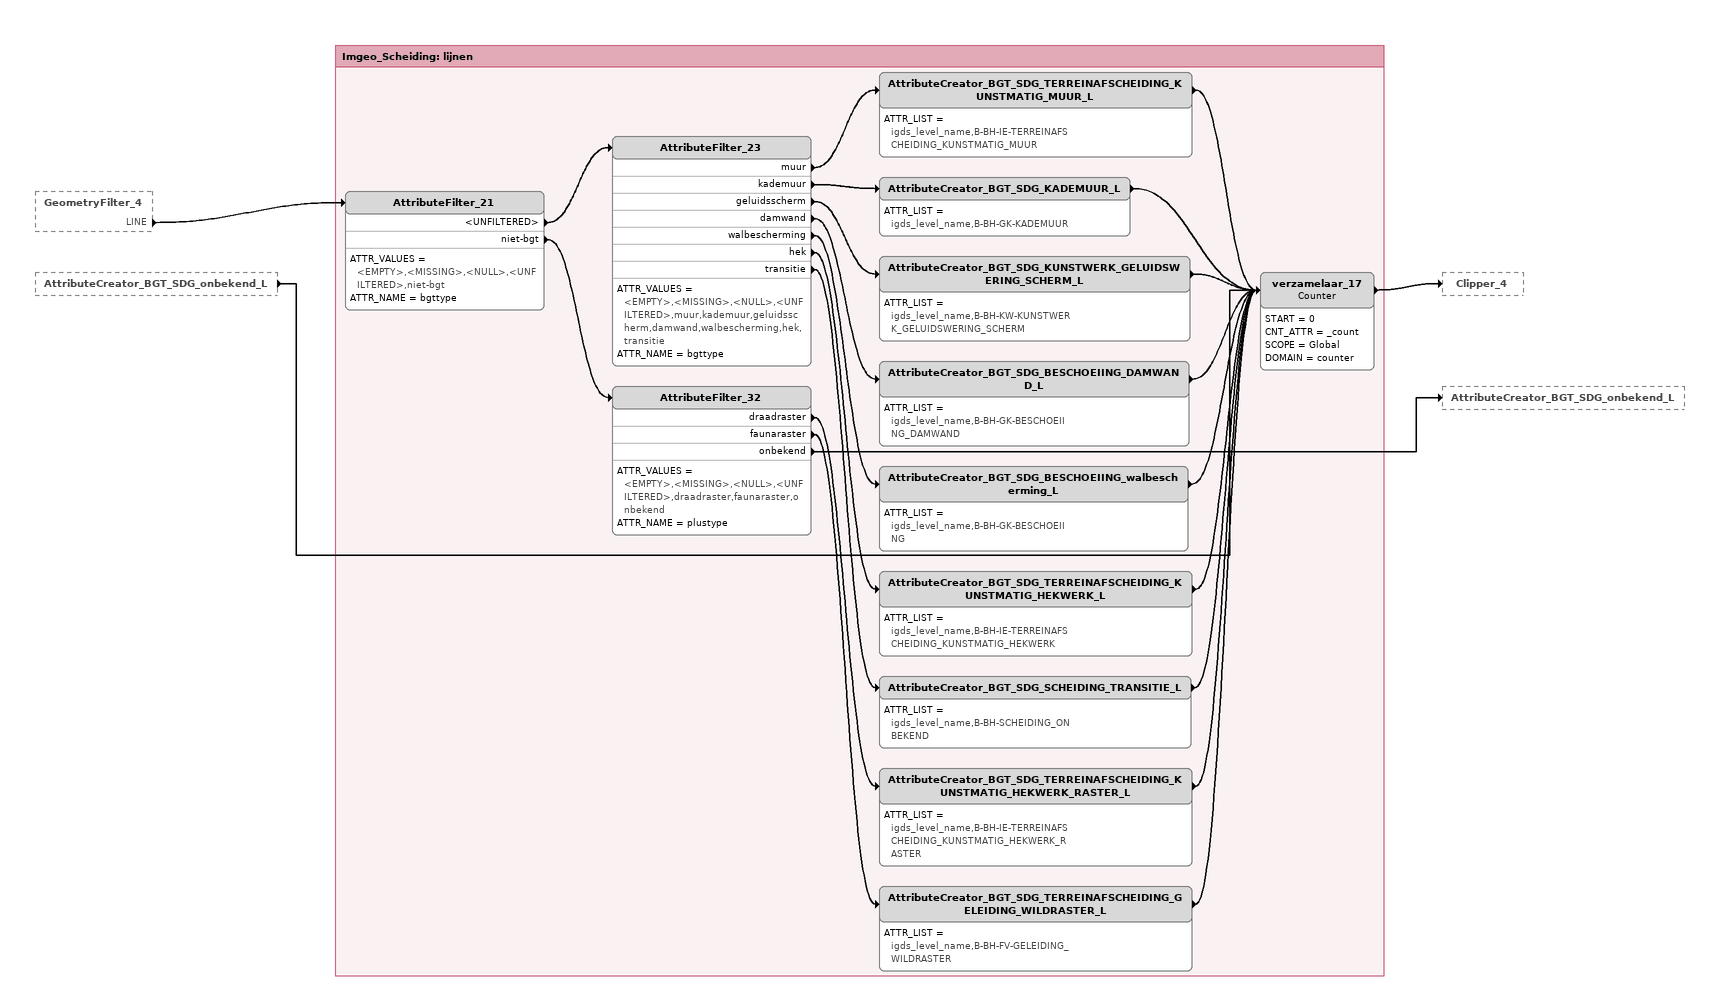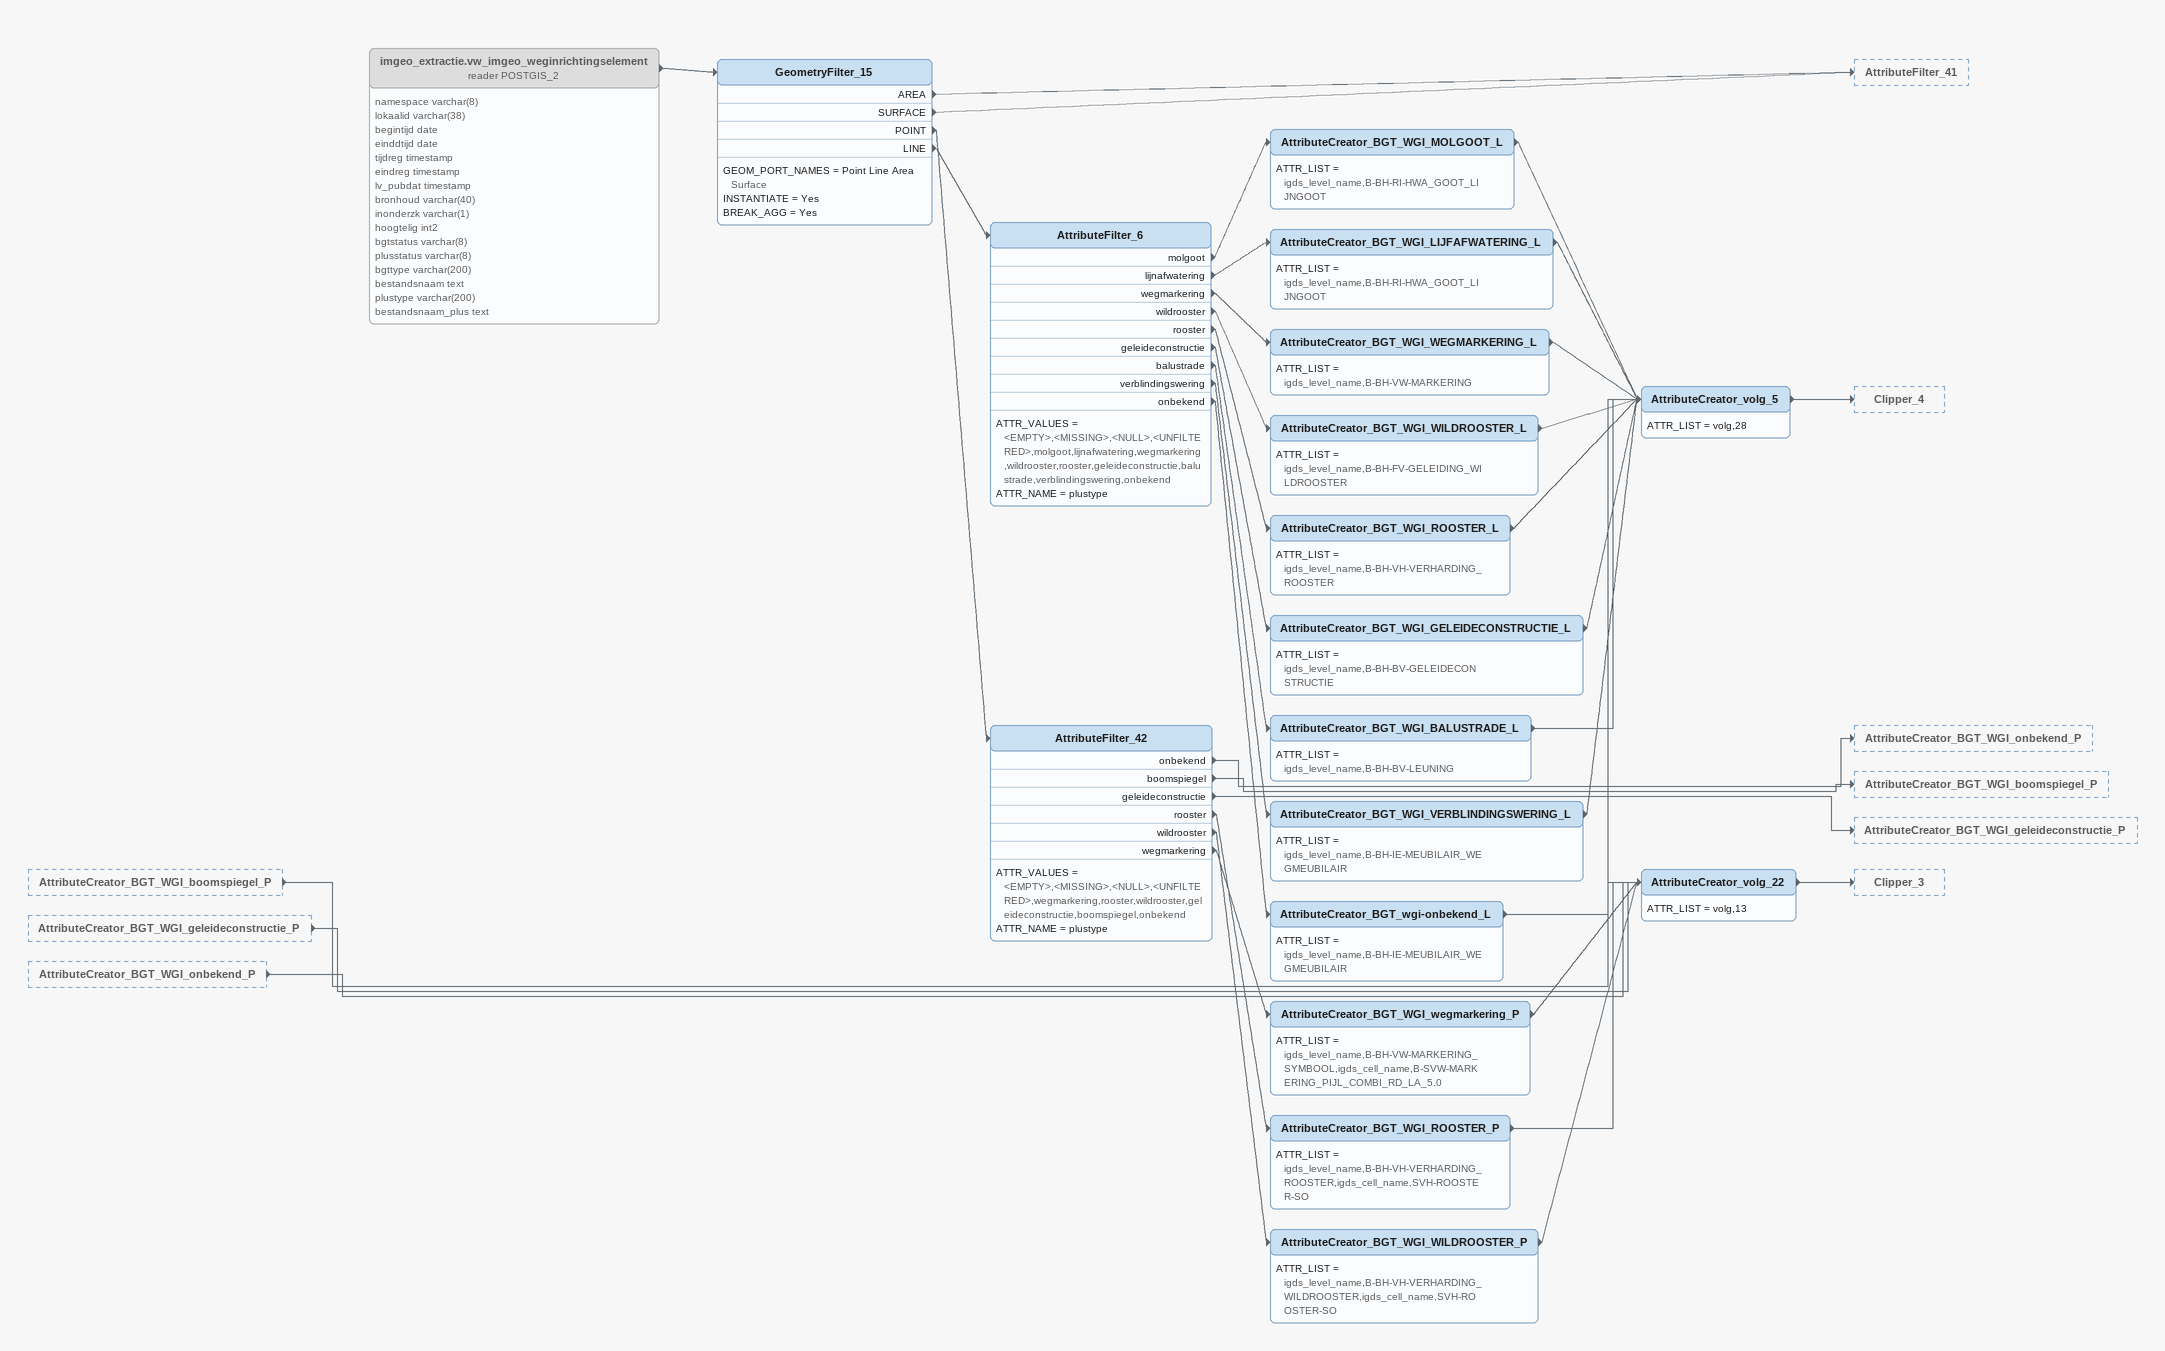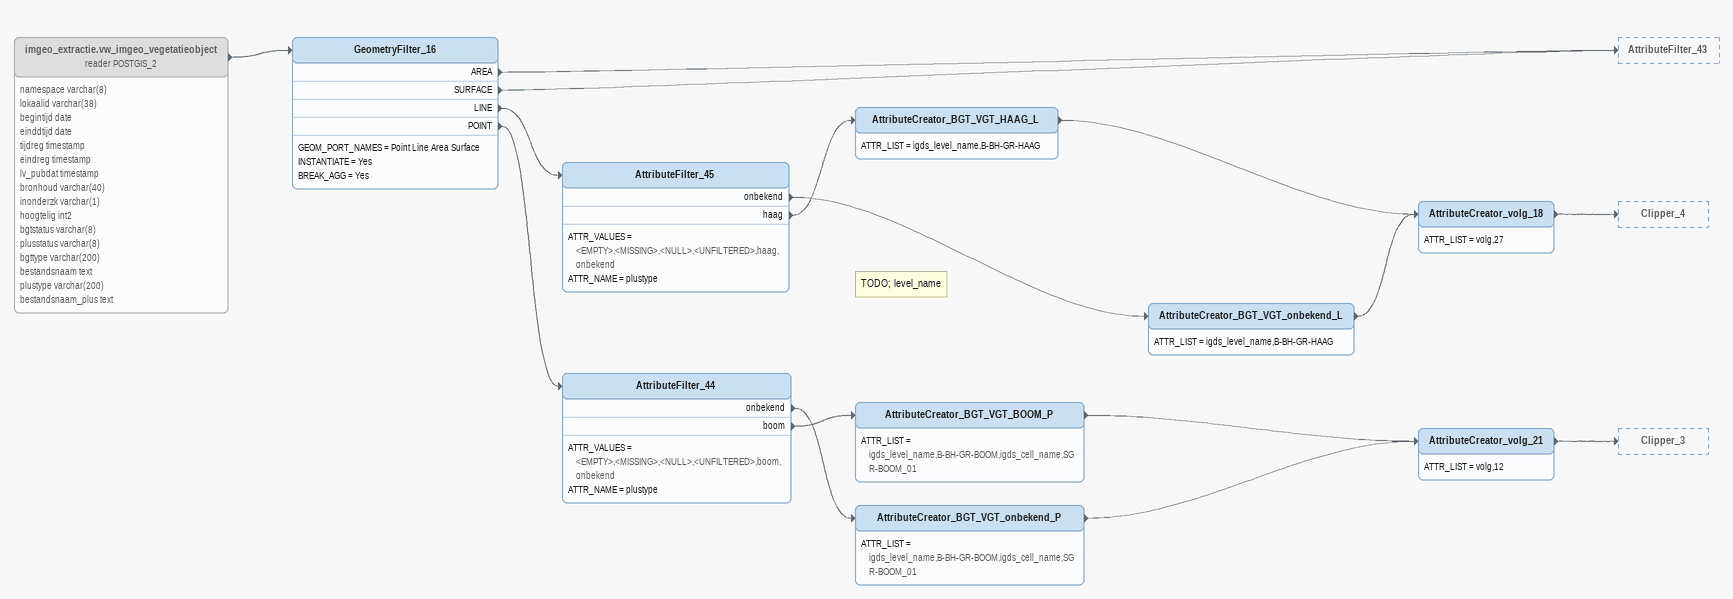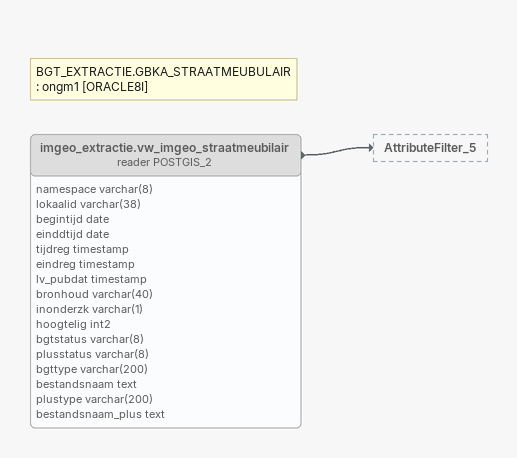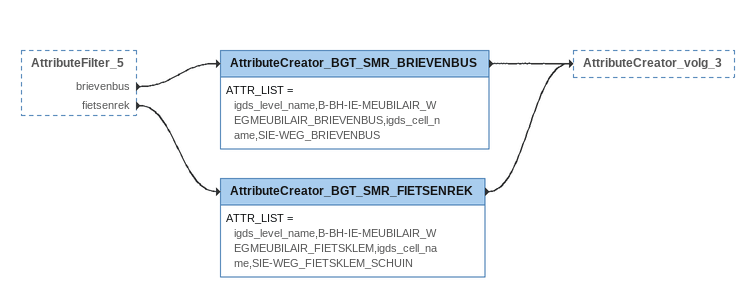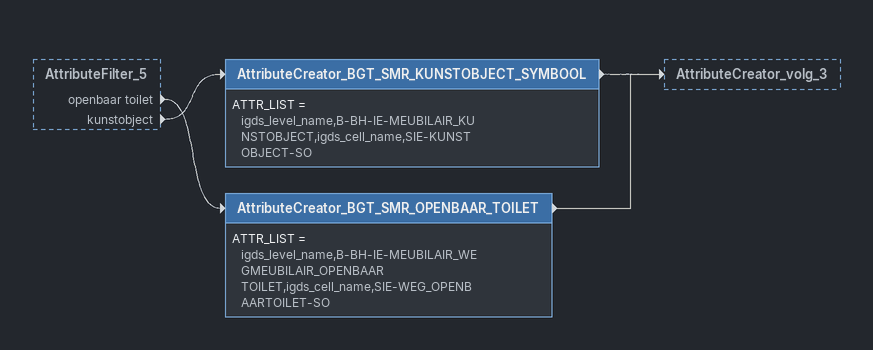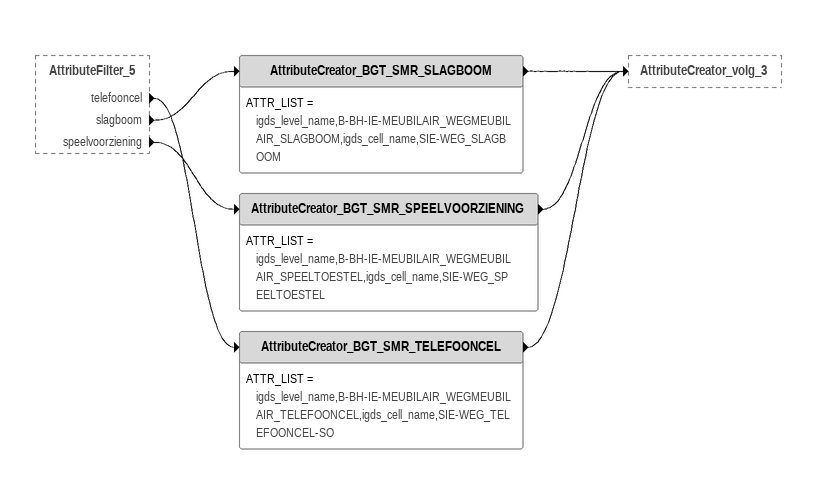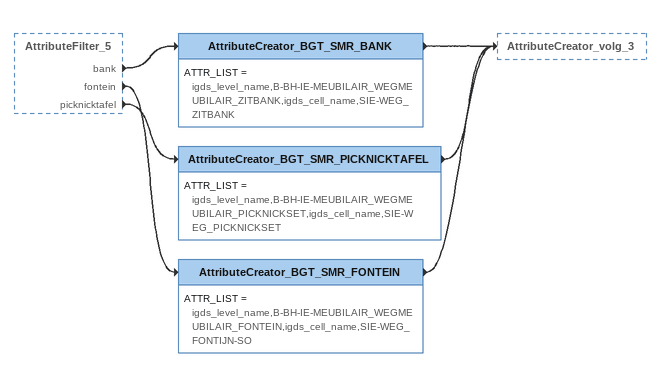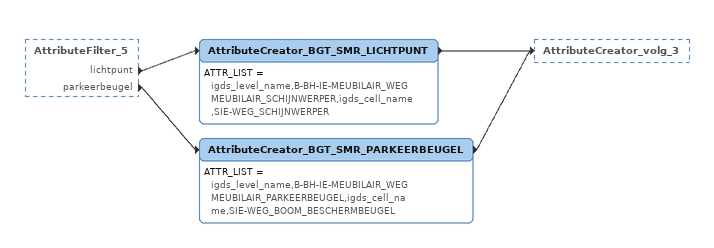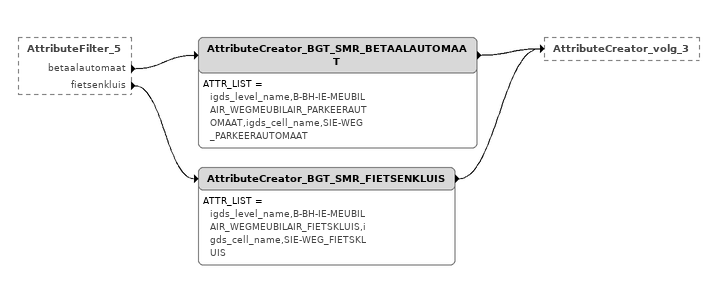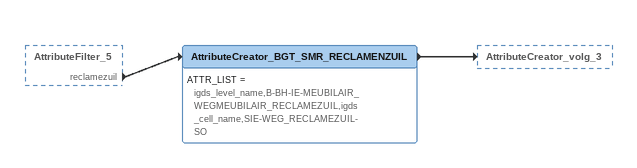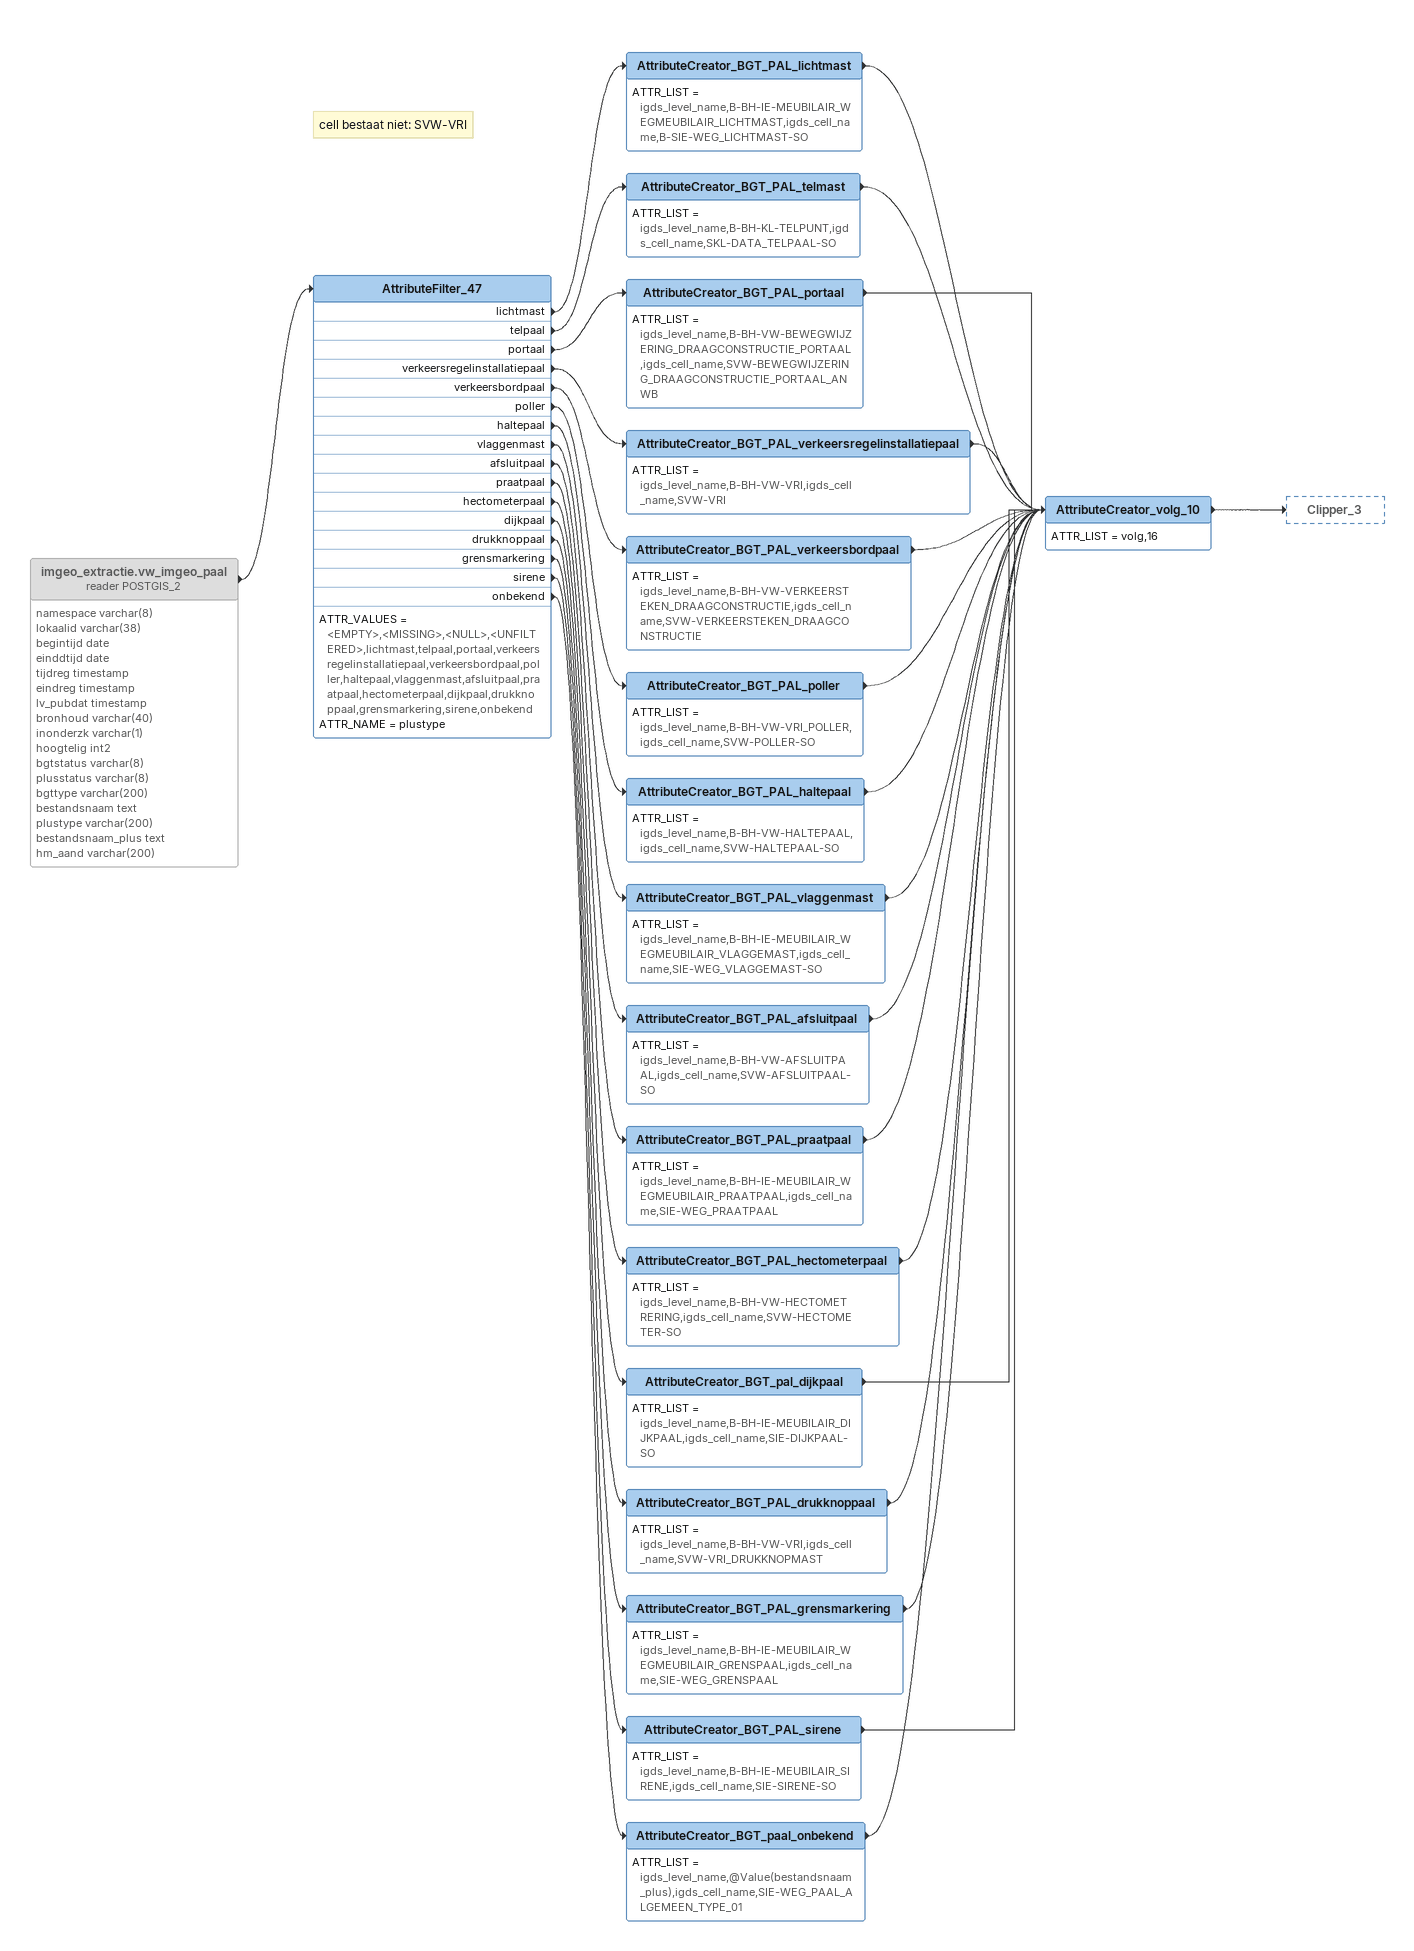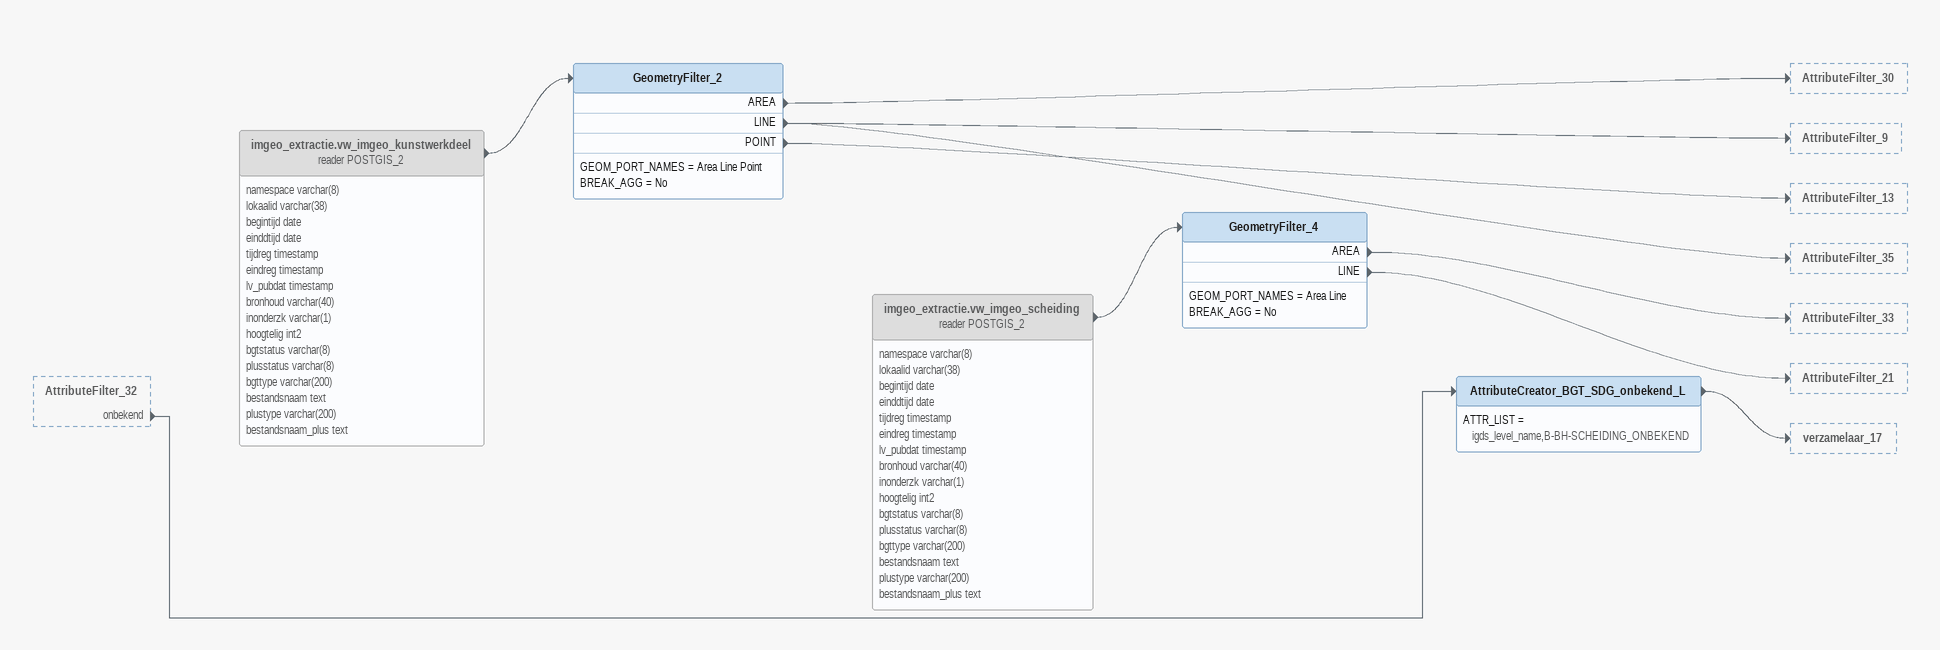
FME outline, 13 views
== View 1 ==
GeometryFilter_4 [outside]
    LINE -> AttributeFilter_21
AttributeCreator_BGT_SDG_onbekend_L [outside]
    -> verzamelaar_17

Bookmark: Imgeo_Scheiding: lijnen
AttributeFilter_21
    ATTR_VALUES = <EMPTY>,<MISSING>,<NULL>,<UNFILTERED>,niet-bgt
    ATTR_NAME = bgttype
    <UNFILTERED> -> AttributeFilter_23
    niet-bgt -> AttributeFilter_32
AttributeFilter_23
    ATTR_VALUES = <EMPTY>,<MISSING>,<NULL>,<UNFILTERED>,muur,kademuur,geluidsscherm,damwand,walbescherming,hek,transitie
    ATTR_NAME = bgttype
    muur -> AttributeCreator_BGT_SDG_TERREINAFSCHEIDING_KUNSTMATIG_MUUR_L
    kademuur -> AttributeCreator_BGT_SDG_KADEMUUR_L
    geluidsscherm -> AttributeCreator_BGT_SDG_KUNSTWERK_GELUIDSWERING_SCHERM_L
    damwand -> AttributeCreator_BGT_SDG_BESCHOEIING_DAMWAND_L
    walbescherming -> AttributeCreator_BGT_SDG_BESCHOEIING_walbescherming_L
    hek -> AttributeCreator_BGT_SDG_TERREINAFSCHEIDING_KUNSTMATIG_HEKWERK_L
    transitie -> AttributeCreator_BGT_SDG_SCHEIDING_TRANSITIE_L
AttributeCreator_BGT_SDG_TERREINAFSCHEIDING_KUNSTMATIG_MUUR_L
    ATTR_LIST = igds_level_name,B-BH-IE-TERREINAFSCHEIDING_KUNSTMATIG_MUUR
    -> verzamelaar_17
AttributeCreator_BGT_SDG_KADEMUUR_L
    ATTR_LIST = igds_level_name,B-BH-GK-KADEMUUR
    -> verzamelaar_17
AttributeCreator_BGT_SDG_KUNSTWERK_GELUIDSWERING_SCHERM_L
    ATTR_LIST = igds_level_name,B-BH-KW-KUNSTWERK_GELUIDSWERING_SCHERM
    -> verzamelaar_17
AttributeCreator_BGT_SDG_BESCHOEIING_DAMWAND_L
    ATTR_LIST = igds_level_name,B-BH-GK-BESCHOEIING_DAMWAND
    -> verzamelaar_17
AttributeCreator_BGT_SDG_BESCHOEIING_walbescherming_L
    ATTR_LIST = igds_level_name,B-BH-GK-BESCHOEIING
    -> verzamelaar_17
AttributeCreator_BGT_SDG_TERREINAFSCHEIDING_KUNSTMATIG_HEKWERK_L
    ATTR_LIST = igds_level_name,B-BH-IE-TERREINAFSCHEIDING_KUNSTMATIG_HEKWERK
    -> verzamelaar_17
AttributeCreator_BGT_SDG_SCHEIDING_TRANSITIE_L
    ATTR_LIST = igds_level_name,B-BH-SCHEIDING_ONBEKEND
    -> verzamelaar_17
AttributeFilter_32
    ATTR_VALUES = <EMPTY>,<MISSING>,<NULL>,<UNFILTERED>,draadraster,faunaraster,onbekend
    ATTR_NAME = plustype
    draadraster -> AttributeCreator_BGT_SDG_TERREINAFSCHEIDING_KUNSTMATIG_HEKWERK_RASTER_L
    faunaraster -> AttributeCreator_BGT_SDG_TERREINAFSCHEIDING_GELEIDING_WILDRASTER_L
    onbekend -> AttributeCreator_BGT_SDG_onbekend_L
AttributeCreator_BGT_SDG_TERREINAFSCHEIDING_KUNSTMATIG_HEKWERK_RASTER_L
    ATTR_LIST = igds_level_name,B-BH-IE-TERREINAFSCHEIDING_KUNSTMATIG_HEKWERK_RASTER
    -> verzamelaar_17
AttributeCreator_BGT_SDG_TERREINAFSCHEIDING_GELEIDING_WILDRASTER_L
    ATTR_LIST = igds_level_name,B-BH-FV-GELEIDING_WILDRASTER
    -> verzamelaar_17
verzamelaar_17: Counter
    START = 0
    CNT_ATTR = _count
    SCOPE = Global
    DOMAIN = counter
    -> Clipper_4

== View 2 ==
AttributeCreator_BGT_WGI_boomspiegel_P [outside]
    -> AttributeCreator_volg_22
AttributeCreator_BGT_WGI_geleideconstructie_P [outside]
    -> AttributeCreator_volg_22
AttributeCreator_BGT_WGI_onbekend_P [outside]
    -> AttributeCreator_volg_22
imgeo_extractie.vw_imgeo_weginrichtingselement (reader POSTGIS_2) [off]
    attributes: namespace varchar(8), lokaalid varchar(38), begintijd date, einddtijd date, tijdreg timestamp, eindreg timestamp, lv_pubdat timestamp, bronhoud varchar(40), inonderzk varchar(1), hoogtelig int2, bgtstatus varchar(8), plusstatus varchar(8), bgttype varchar(200), bestandsnaam text, plustype varchar(200), bestandsnaam_plus text
    -> GeometryFilter_15
GeometryFilter_15
    GEOM_PORT_NAMES = Point Line Area Surface
    INSTANTIATE = Yes
    BREAK_AGG = Yes
    AREA -> AttributeFilter_41
    SURFACE -> AttributeFilter_41
    POINT -> AttributeFilter_42
    LINE -> AttributeFilter_6
AttributeFilter_6
    ATTR_VALUES = <EMPTY>,<MISSING>,<NULL>,<UNFILTERED>,molgoot,lijnafwatering,wegmarkering,wildrooster,rooster,geleideconstructie,balustrade,verblindingswering,onbekend
    ATTR_NAME = plustype
    molgoot -> AttributeCreator_BGT_WGI_MOLGOOT_L
    lijnafwatering -> AttributeCreator_BGT_WGI_LIJFAFWATERING_L
    wegmarkering -> AttributeCreator_BGT_WGI_WEGMARKERING_L
    wildrooster -> AttributeCreator_BGT_WGI_WILDROOSTER_L
    rooster -> AttributeCreator_BGT_WGI_ROOSTER_L
    geleideconstructie -> AttributeCreator_BGT_WGI_GELEIDECONSTRUCTIE_L
    balustrade -> AttributeCreator_BGT_WGI_BALUSTRADE_L
    verblindingswering -> AttributeCreator_BGT_WGI_VERBLINDINGSWERING_L
    onbekend -> AttributeCreator_BGT_wgi-onbekend_L
AttributeCreator_BGT_WGI_MOLGOOT_L
    ATTR_LIST = igds_level_name,B-BH-RI-HWA_GOOT_LIJNGOOT
    -> AttributeCreator_volg_5
AttributeCreator_BGT_WGI_LIJFAFWATERING_L
    ATTR_LIST = igds_level_name,B-BH-RI-HWA_GOOT_LIJNGOOT
    -> AttributeCreator_volg_5
AttributeCreator_BGT_WGI_WEGMARKERING_L
    ATTR_LIST = igds_level_name,B-BH-VW-MARKERING
    -> AttributeCreator_volg_5
AttributeCreator_BGT_WGI_WILDROOSTER_L
    ATTR_LIST = igds_level_name,B-BH-FV-GELEIDING_WILDROOSTER
    -> AttributeCreator_volg_5
AttributeCreator_BGT_WGI_ROOSTER_L
    ATTR_LIST = igds_level_name,B-BH-VH-VERHARDING_ROOSTER
    -> AttributeCreator_volg_5
AttributeCreator_BGT_WGI_GELEIDECONSTRUCTIE_L
    ATTR_LIST = igds_level_name,B-BH-BV-GELEIDECONSTRUCTIE
    -> AttributeCreator_volg_5
AttributeCreator_BGT_WGI_BALUSTRADE_L
    ATTR_LIST = igds_level_name,B-BH-BV-LEUNING
    -> AttributeCreator_volg_5
AttributeCreator_BGT_WGI_VERBLINDINGSWERING_L
    ATTR_LIST = igds_level_name,B-BH-IE-MEUBILAIR_WEGMEUBILAIR
    -> AttributeCreator_volg_5
AttributeCreator_BGT_wgi-onbekend_L
    ATTR_LIST = igds_level_name,B-BH-IE-MEUBILAIR_WEGMEUBILAIR
    -> AttributeCreator_volg_5
AttributeCreator_volg_5
    ATTR_LIST = volg,28
    -> Clipper_4
AttributeFilter_42
    ATTR_VALUES = <EMPTY>,<MISSING>,<NULL>,<UNFILTERED>,wegmarkering,rooster,wildrooster,geleideconstructie,boomspiegel,onbekend
    ATTR_NAME = plustype
    onbekend -> AttributeCreator_BGT_WGI_onbekend_P
    boomspiegel -> AttributeCreator_BGT_WGI_boomspiegel_P
    geleideconstructie -> AttributeCreator_BGT_WGI_geleideconstructie_P
    rooster -> AttributeCreator_BGT_WGI_ROOSTER_P
    wildrooster -> AttributeCreator_BGT_WGI_WILDROOSTER_P
    wegmarkering -> AttributeCreator_BGT_WGI_wegmarkering_P
AttributeCreator_BGT_WGI_wegmarkering_P
    ATTR_LIST = igds_level_name,B-BH-VW-MARKERING_SYMBOOL,igds_cell_name,B-SVW-MARKERING_PIJL_COMBI_RD_LA_5.0
    -> AttributeCreator_volg_22
AttributeCreator_BGT_WGI_ROOSTER_P
    ATTR_LIST = igds_level_name,B-BH-VH-VERHARDING_ROOSTER,igds_cell_name,SVH-ROOSTER-SO
    -> AttributeCreator_volg_22
AttributeCreator_BGT_WGI_WILDROOSTER_P
    ATTR_LIST = igds_level_name,B-BH-VH-VERHARDING_WILDROOSTER,igds_cell_name,SVH-ROOSTER-SO
    -> AttributeCreator_volg_22
AttributeCreator_volg_22
    ATTR_LIST = volg,13
    -> Clipper_3

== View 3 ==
imgeo_extractie.vw_imgeo_vegetatieobject (reader POSTGIS_2) [off]
    attributes: namespace varchar(8), lokaalid varchar(38), begintijd date, einddtijd date, tijdreg timestamp, eindreg timestamp, lv_pubdat timestamp, bronhoud varchar(40), inonderzk varchar(1), hoogtelig int2, bgtstatus varchar(8), plusstatus varchar(8), bgttype varchar(200), bestandsnaam text, plustype varchar(200), bestandsnaam_plus text
    -> GeometryFilter_16
GeometryFilter_16
    GEOM_PORT_NAMES = Point Line Area Surface
    INSTANTIATE = Yes
    BREAK_AGG = Yes
    AREA -> AttributeFilter_43
    SURFACE -> AttributeFilter_43
    LINE -> AttributeFilter_45
    POINT -> AttributeFilter_44
AttributeFilter_45
    ATTR_VALUES = <EMPTY>,<MISSING>,<NULL>,<UNFILTERED>,haag,onbekend
    ATTR_NAME = plustype
    onbekend -> AttributeCreator_BGT_VGT_onbekend_L
    haag -> AttributeCreator_BGT_VGT_HAAG_L
AttributeCreator_BGT_VGT_HAAG_L
    ATTR_LIST = igds_level_name,B-BH-GR-HAAG
    -> AttributeCreator_volg_18
Note: TODO; level_name
AttributeCreator_BGT_VGT_onbekend_L
    ATTR_LIST = igds_level_name,B-BH-GR-HAAG
    -> AttributeCreator_volg_18
AttributeCreator_volg_18
    ATTR_LIST = volg,27
    -> Clipper_4
AttributeFilter_44
    ATTR_VALUES = <EMPTY>,<MISSING>,<NULL>,<UNFILTERED>,boom,onbekend
    ATTR_NAME = plustype
    onbekend -> AttributeCreator_BGT_VGT_onbekend_P
    boom -> AttributeCreator_BGT_VGT_BOOM_P
AttributeCreator_BGT_VGT_BOOM_P
    ATTR_LIST = igds_level_name,B-BH-GR-BOOM,igds_cell_name,SGR-BOOM_01
    -> AttributeCreator_volg_21
AttributeCreator_BGT_VGT_onbekend_P
    ATTR_LIST = igds_level_name,B-BH-GR-BOOM,igds_cell_name,SGR-BOOM_01
    -> AttributeCreator_volg_21
AttributeCreator_volg_21
    ATTR_LIST = volg,12
    -> Clipper_3

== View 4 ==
Note: BGT_EXTRACTIE.GBKA_STRAATMEUBULAIR: ongm1 [ORACLE8I]
imgeo_extractie.vw_imgeo_straatmeubilair (reader POSTGIS_2) [off]
    attributes: namespace varchar(8), lokaalid varchar(38), begintijd date, einddtijd date, tijdreg timestamp, eindreg timestamp, lv_pubdat timestamp, bronhoud varchar(40), inonderzk varchar(1), hoogtelig int2, bgtstatus varchar(8), plusstatus varchar(8), bgttype varchar(200), bestandsnaam text, plustype varchar(200), bestandsnaam_plus text
    -> AttributeFilter_5

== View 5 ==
AttributeFilter_5 [outside]
    brievenbus -> AttributeCreator_BGT_SMR_BRIEVENBUS
    fietsenrek -> AttributeCreator_BGT_SMR_FIETSENREK
AttributeCreator_BGT_SMR_BRIEVENBUS
    ATTR_LIST = igds_level_name,B-BH-IE-MEUBILAIR_WEGMEUBILAIR_BRIEVENBUS,igds_cell_name,SIE-WEG_BRIEVENBUS
    -> AttributeCreator_volg_3
AttributeCreator_BGT_SMR_FIETSENREK
    ATTR_LIST = igds_level_name,B-BH-IE-MEUBILAIR_WEGMEUBILAIR_FIETSKLEM,igds_cell_name,SIE-WEG_FIETSKLEM_SCHUIN
    -> AttributeCreator_volg_3

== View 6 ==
AttributeFilter_5 [outside]
    openbaar toilet -> AttributeCreator_BGT_SMR_OPENBAAR_TOILET
    kunstobject -> AttributeCreator_BGT_SMR_KUNSTOBJECT_SYMBOOL
AttributeCreator_BGT_SMR_KUNSTOBJECT_SYMBOOL
    ATTR_LIST = igds_level_name,B-BH-IE-MEUBILAIR_KUNSTOBJECT,igds_cell_name,SIE-KUNSTOBJECT-SO
    -> AttributeCreator_volg_3
AttributeCreator_BGT_SMR_OPENBAAR_TOILET
    ATTR_LIST = igds_level_name,B-BH-IE-MEUBILAIR_WEGMEUBILAIR_OPENBAAR TOILET,igds_cell_name,SIE-WEG_OPENBAARTOILET-SO
    -> AttributeCreator_volg_3

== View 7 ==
AttributeFilter_5 [outside]
    telefooncel -> AttributeCreator_BGT_SMR_TELEFOONCEL
    slagboom -> AttributeCreator_BGT_SMR_SLAGBOOM
    speelvoorziening -> AttributeCreator_BGT_SMR_SPEELVOORZIENING
AttributeCreator_BGT_SMR_SLAGBOOM
    ATTR_LIST = igds_level_name,B-BH-IE-MEUBILAIR_WEGMEUBILAIR_SLAGBOOM,igds_cell_name,SIE-WEG_SLAGBOOM
    -> AttributeCreator_volg_3
AttributeCreator_BGT_SMR_SPEELVOORZIENING
    ATTR_LIST = igds_level_name,B-BH-IE-MEUBILAIR_WEGMEUBILAIR_SPEELTOESTEL,igds_cell_name,SIE-WEG_SPEELTOESTEL
    -> AttributeCreator_volg_3
AttributeCreator_BGT_SMR_TELEFOONCEL
    ATTR_LIST = igds_level_name,B-BH-IE-MEUBILAIR_WEGMEUBILAIR_TELEFOONCEL,igds_cell_name,SIE-WEG_TELEFOONCEL-SO
    -> AttributeCreator_volg_3

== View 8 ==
AttributeFilter_5 [outside]
    bank -> AttributeCreator_BGT_SMR_BANK
    fontein -> AttributeCreator_BGT_SMR_FONTEIN
    picknicktafel -> AttributeCreator_BGT_SMR_PICKNICKTAFEL
AttributeCreator_BGT_SMR_BANK
    ATTR_LIST = igds_level_name,B-BH-IE-MEUBILAIR_WEGMEUBILAIR_ZITBANK,igds_cell_name,SIE-WEG_ZITBANK
    -> AttributeCreator_volg_3
AttributeCreator_BGT_SMR_PICKNICKTAFEL
    ATTR_LIST = igds_level_name,B-BH-IE-MEUBILAIR_WEGMEUBILAIR_PICKNICKSET,igds_cell_name,SIE-WEG_PICKNICKSET
    -> AttributeCreator_volg_3
AttributeCreator_BGT_SMR_FONTEIN
    ATTR_LIST = igds_level_name,B-BH-IE-MEUBILAIR_WEGMEUBILAIR_FONTEIN,igds_cell_name,SIE-WEG_FONTIJN-SO
    -> AttributeCreator_volg_3

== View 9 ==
AttributeFilter_5 [outside]
    lichtpunt -> AttributeCreator_BGT_SMR_LICHTPUNT
    parkeerbeugel -> AttributeCreator_BGT_SMR_PARKEERBEUGEL
AttributeCreator_BGT_SMR_LICHTPUNT
    ATTR_LIST = igds_level_name,B-BH-IE-MEUBILAIR_WEGMEUBILAIR_SCHIJNWERPER,igds_cell_name,SIE-WEG_SCHIJNWERPER
    -> AttributeCreator_volg_3
AttributeCreator_BGT_SMR_PARKEERBEUGEL
    ATTR_LIST = igds_level_name,B-BH-IE-MEUBILAIR_WEGMEUBILAIR_PARKEERBEUGEL,igds_cell_name,SIE-WEG_BOOM_BESCHERMBEUGEL
    -> AttributeCreator_volg_3

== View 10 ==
AttributeFilter_5 [outside]
    betaalautomaat -> AttributeCreator_BGT_SMR_BETAALAUTOMAAT
    fietsenkluis -> AttributeCreator_BGT_SMR_FIETSENKLUIS
AttributeCreator_BGT_SMR_BETAALAUTOMAAT
    ATTR_LIST = igds_level_name,B-BH-IE-MEUBILAIR_WEGMEUBILAIR_PARKEERAUTOMAAT,igds_cell_name,SIE-WEG_PARKEERAUTOMAAT
    -> AttributeCreator_volg_3
AttributeCreator_BGT_SMR_FIETSENKLUIS
    ATTR_LIST = igds_level_name,B-BH-IE-MEUBILAIR_WEGMEUBILAIR_FIETSKLUIS,igds_cell_name,SIE-WEG_FIETSKLUIS
    -> AttributeCreator_volg_3

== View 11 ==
AttributeFilter_5 [outside]
    reclamezuil -> AttributeCreator_BGT_SMR_RECLAMENZUIL
AttributeCreator_BGT_SMR_RECLAMENZUIL
    ATTR_LIST = igds_level_name,B-BH-IE-MEUBILAIR_WEGMEUBILAIR_RECLAMEZUIL,igds_cell_name,SIE-WEG_RECLAMEZUIL-SO
    -> AttributeCreator_volg_3

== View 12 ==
imgeo_extractie.vw_imgeo_paal (reader POSTGIS_2) [off]
    attributes: namespace varchar(8), lokaalid varchar(38), begintijd date, einddtijd date, tijdreg timestamp, eindreg timestamp, lv_pubdat timestamp, bronhoud varchar(40), inonderzk varchar(1), hoogtelig int2, bgtstatus varchar(8), plusstatus varchar(8), bgttype varchar(200), bestandsnaam text, plustype varchar(200), bestandsnaam_plus text, hm_aand varchar(200)
    -> AttributeFilter_47
AttributeFilter_47
    ATTR_VALUES = <EMPTY>,<MISSING>,<NULL>,<UNFILTERED>,lichtmast,telpaal,portaal,verkeersregelinstallatiepaal,verkeersbordpaal,poller,haltepaal,vlaggenmast,afsluitpaal,praatpaal,hectometerpaal,dijkpaal,drukknoppaal,grensmarkering,sirene,onbekend
    ATTR_NAME = plustype
    lichtmast -> AttributeCreator_BGT_PAL_lichtmast
    telpaal -> AttributeCreator_BGT_PAL_telmast
    portaal -> AttributeCreator_BGT_PAL_portaal
    verkeersregelinstallatiepaal -> AttributeCreator_BGT_PAL_verkeersregelinstallatiepaal
    verkeersbordpaal -> AttributeCreator_BGT_PAL_verkeersbordpaal
    poller -> AttributeCreator_BGT_PAL_poller
    haltepaal -> AttributeCreator_BGT_PAL_haltepaal
    vlaggenmast -> AttributeCreator_BGT_PAL_vlaggenmast
    afsluitpaal -> AttributeCreator_BGT_PAL_afsluitpaal
    praatpaal -> AttributeCreator_BGT_PAL_praatpaal
    hectometerpaal -> AttributeCreator_BGT_PAL_hectometerpaal
    dijkpaal -> AttributeCreator_BGT_pal_dijkpaal
    drukknoppaal -> AttributeCreator_BGT_PAL_drukknoppaal
    grensmarkering -> AttributeCreator_BGT_PAL_grensmarkering
    sirene -> AttributeCreator_BGT_PAL_sirene
    onbekend -> AttributeCreator_BGT_paal_onbekend
AttributeCreator_BGT_PAL_lichtmast
    ATTR_LIST = igds_level_name,B-BH-IE-MEUBILAIR_WEGMEUBILAIR_LICHTMAST,igds_cell_name,B-SIE-WEG_LICHTMAST-SO
    -> AttributeCreator_volg_10
AttributeCreator_BGT_PAL_telmast
    ATTR_LIST = igds_level_name,B-BH-KL-TELPUNT,igds_cell_name,SKL-DATA_TELPAAL-SO
    -> AttributeCreator_volg_10
AttributeCreator_BGT_PAL_portaal
    ATTR_LIST = igds_level_name,B-BH-VW-BEWEGWIJZERING_DRAAGCONSTRUCTIE_PORTAAL,igds_cell_name,SVW-BEWEGWIJZERING_DRAAGCONSTRUCTIE_PORTAAL_ANWB
    -> AttributeCreator_volg_10
Note: cell bestaat niet: SVW-VRI
AttributeCreator_BGT_PAL_verkeersregelinstallatiepaal
    ATTR_LIST = igds_level_name,B-BH-VW-VRI,igds_cell_name,SVW-VRI
    -> AttributeCreator_volg_10
AttributeCreator_BGT_PAL_verkeersbordpaal
    ATTR_LIST = igds_level_name,B-BH-VW-VERKEERSTEKEN_DRAAGCONSTRUCTIE,igds_cell_name,SVW-VERKEERSTEKEN_DRAAGCONSTRUCTIE
    -> AttributeCreator_volg_10
AttributeCreator_BGT_PAL_poller
    ATTR_LIST = igds_level_name,B-BH-VW-VRI_POLLER,igds_cell_name,SVW-POLLER-SO
    -> AttributeCreator_volg_10
AttributeCreator_BGT_PAL_haltepaal
    ATTR_LIST = igds_level_name,B-BH-VW-HALTEPAAL,igds_cell_name,SVW-HALTEPAAL-SO
    -> AttributeCreator_volg_10
AttributeCreator_BGT_PAL_vlaggenmast
    ATTR_LIST = igds_level_name,B-BH-IE-MEUBILAIR_WEGMEUBILAIR_VLAGGEMAST,igds_cell_name,SIE-WEG_VLAGGEMAST-SO
    -> AttributeCreator_volg_10
AttributeCreator_BGT_PAL_afsluitpaal
    ATTR_LIST = igds_level_name,B-BH-VW-AFSLUITPAAL,igds_cell_name,SVW-AFSLUITPAAL-SO
    -> AttributeCreator_volg_10
AttributeCreator_BGT_PAL_praatpaal
    ATTR_LIST = igds_level_name,B-BH-IE-MEUBILAIR_WEGMEUBILAIR_PRAATPAAL,igds_cell_name,SIE-WEG_PRAATPAAL
    -> AttributeCreator_volg_10
AttributeCreator_BGT_PAL_hectometerpaal
    ATTR_LIST = igds_level_name,B-BH-VW-HECTOMETRERING,igds_cell_name,SVW-HECTOMETER-SO
    -> AttributeCreator_volg_10
AttributeCreator_BGT_pal_dijkpaal
    ATTR_LIST = igds_level_name,B-BH-IE-MEUBILAIR_DIJKPAAL,igds_cell_name,SIE-DIJKPAAL-SO
    -> AttributeCreator_volg_10
AttributeCreator_BGT_PAL_drukknoppaal
    ATTR_LIST = igds_level_name,B-BH-VW-VRI,igds_cell_name,SVW-VRI_DRUKKNOPMAST
    -> AttributeCreator_volg_10
AttributeCreator_BGT_PAL_grensmarkering
    ATTR_LIST = igds_level_name,B-BH-IE-MEUBILAIR_WEGMEUBILAIR_GRENSPAAL,igds_cell_name,SIE-WEG_GRENSPAAL
    -> AttributeCreator_volg_10
AttributeCreator_BGT_PAL_sirene
    ATTR_LIST = igds_level_name,B-BH-IE-MEUBILAIR_SIRENE,igds_cell_name,SIE-SIRENE-SO
    -> AttributeCreator_volg_10
AttributeCreator_BGT_paal_onbekend
    ATTR_LIST = igds_level_name,@Value(bestandsnaam_plus),igds_cell_name,SIE-WEG_PAAL_ALGEMEEN_TYPE_01
    -> AttributeCreator_volg_10
AttributeCreator_volg_10
    ATTR_LIST = volg,16
    -> Clipper_3

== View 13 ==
AttributeFilter_32 [outside]
    onbekend -> AttributeCreator_BGT_SDG_onbekend_L
imgeo_extractie.vw_imgeo_kunstwerkdeel (reader POSTGIS_2) [off]
    attributes: namespace varchar(8), lokaalid varchar(38), begintijd date, einddtijd date, tijdreg timestamp, eindreg timestamp, lv_pubdat timestamp, bronhoud varchar(40), inonderzk varchar(1), hoogtelig int2, bgtstatus varchar(8), plusstatus varchar(8), bgttype varchar(200), bestandsnaam text, plustype varchar(200), bestandsnaam_plus text
    -> GeometryFilter_2
GeometryFilter_2
    GEOM_PORT_NAMES = Area Line Point
    BREAK_AGG = No
    AREA -> AttributeFilter_30
    LINE -> AttributeFilter_9
    POINT -> AttributeFilter_13
    LINE -> AttributeFilter_35
imgeo_extractie.vw_imgeo_scheiding (reader POSTGIS_2) [off]
    attributes: namespace varchar(8), lokaalid varchar(38), begintijd date, einddtijd date, tijdreg timestamp, eindreg timestamp, lv_pubdat timestamp, bronhoud varchar(40), inonderzk varchar(1), hoogtelig int2, bgtstatus varchar(8), plusstatus varchar(8), bgttype varchar(200), bestandsnaam text, plustype varchar(200), bestandsnaam_plus text
    -> GeometryFilter_4
GeometryFilter_4
    GEOM_PORT_NAMES = Area Line
    BREAK_AGG = No
    AREA -> AttributeFilter_33
    LINE -> AttributeFilter_21
AttributeCreator_BGT_SDG_onbekend_L
    ATTR_LIST = igds_level_name,B-BH-SCHEIDING_ONBEKEND
    -> verzamelaar_17
